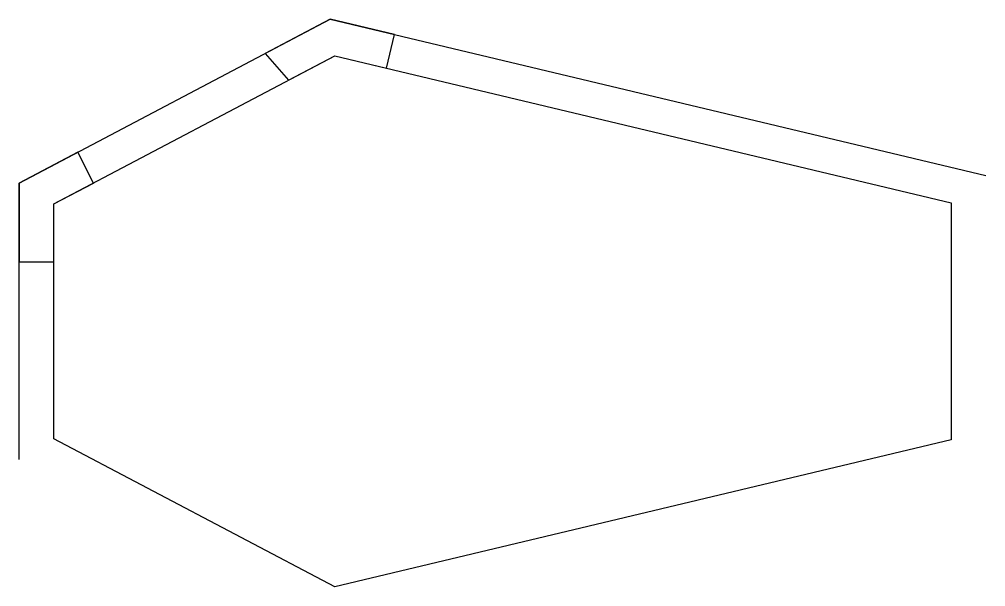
# Model space of a CAD drawing. Header units: millimetres. Extents: x -403 to 403, y -184 to 290.
import ezdxf

# ---------------------------------------------------------------- set-up
doc = ezdxf.new("R2010")
doc.units = ezdxf.units.MM
doc.layers.get('0').update_dxf_attribs({"linetype": 'CONTINUOUS'})

msp = doc.modelspace()

# ---------------------------------------------------------------- linework, layer by layer
for p, q in [((-403.3, 153.1), (-143.82, 289.87)), ((-143.82, 289.87), (-198.23, 261.19)), ((-143.82, 289.87), (403.3, 159.5)), ((-90.22, 277.1), (-143.82, 289.87)), ((-96.92, 249), (-90.22, 277.1)), ((-198.23, 261.19), (-178.51, 238.93)), ((-178.51, 238.93), (-139.96, 259.25)), ((-139.96, 259.25), (-96.92, 249)), ((-403.3, -77.83), (-403.3, 153.1))]:
    msp.add_line(p, q)
for points in [[(-139.96, -183.98), (-374.41, -60.41), (-374.41, 135.68), (-139.96, 259.25), (374.41, 136.69), (374.41, -61.42)], [(-403.3, 87.45), (-374.41, 87.45), (-374.41, 135.68), (-341.5, 153.03), (-354.38, 178.89), (-403.3, 153.1)]]:
    msp.add_lwpolyline(points, close=True)

doc.saveas('drawing.dxf')
